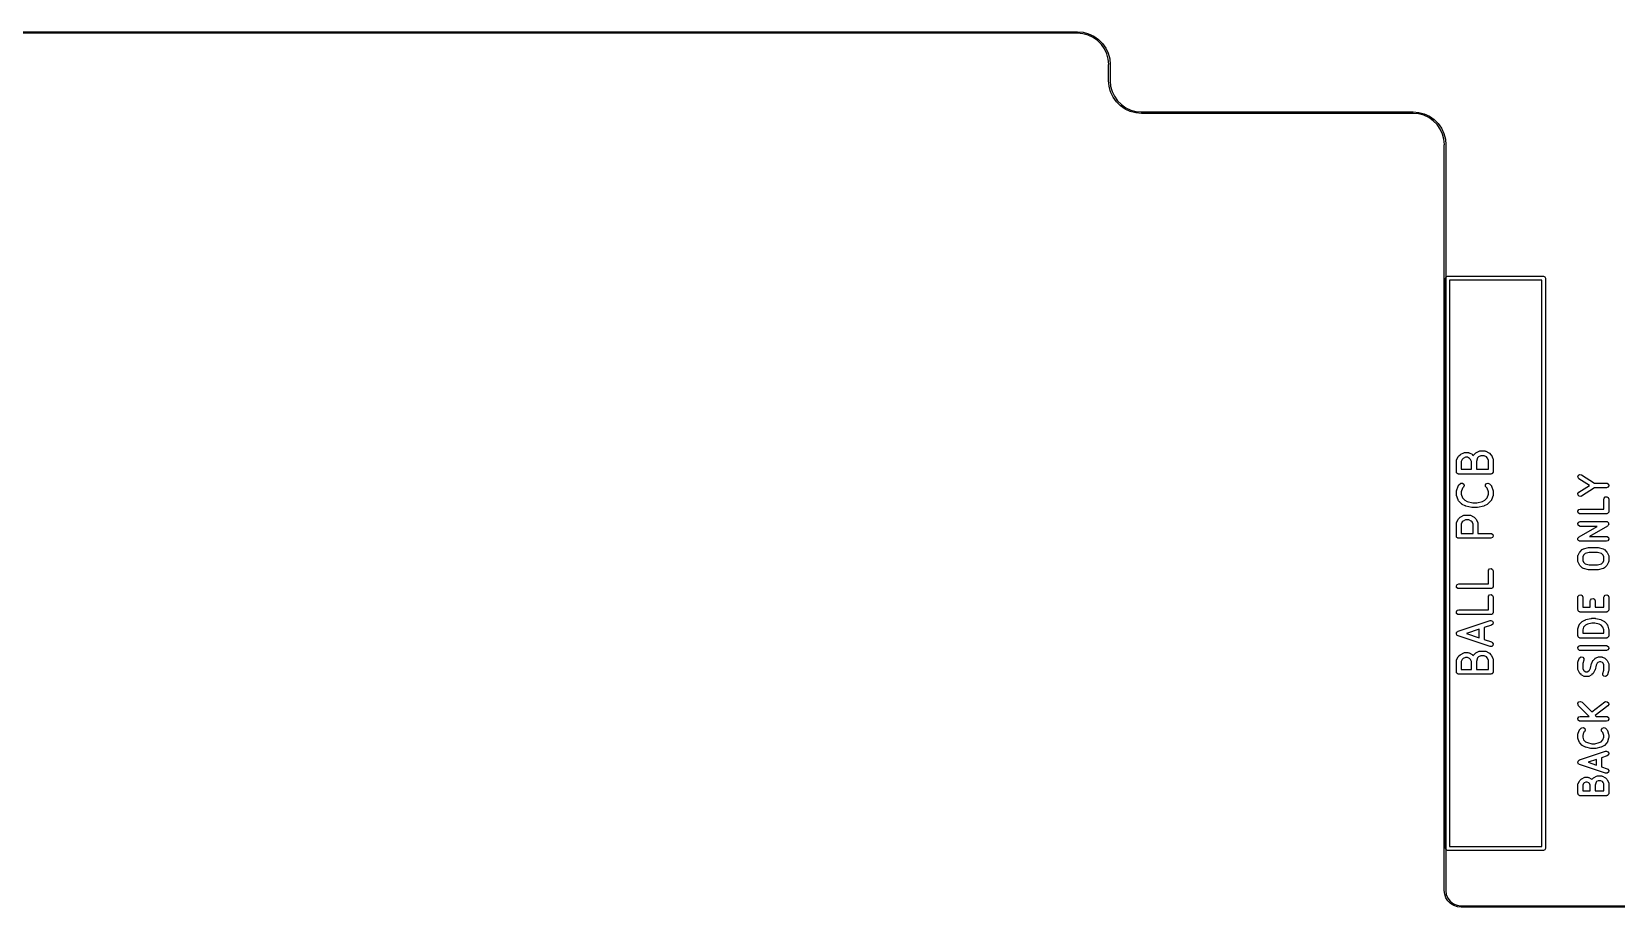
# Model space of a CAD drawing. Extents: x 62 to 222, y -188 to -37.
# Drawn here: x 131.65 to 181.09, y -143.27 to -115.97 of the extents above; entities that cross this region are included whole.
import ezdxf

# ---------------------------------------------------------------- set-up
doc = ezdxf.new("R2010")
doc.units = 0
doc.layers.add('BLACK', color=7, linetype='CONTINUOUS')

msp = doc.modelspace()

# ---------------------------------------------------------------- linework, layer by layer
at = {"layer": 'BLACK', "linetype": 'CONTINUOUS'}
for p, q in [((128.921, -115.97), (164.276, -115.97)), ((164.276, -116.02), (128.921, -116.02)), ((164.276, -115.97), (164.454, -115.985)), ((164.284, -116.017), (164.276, -116.02)), ((164.446, -116.031), (164.284, -116.017)), ((164.611, -116.075), (164.446, -116.031)), ((164.454, -115.985), (164.627, -116.032)), ((164.766, -116.147), (164.611, -116.075)), ((164.627, -116.032), (164.789, -116.107)), ((164.906, -116.245), (164.766, -116.147)), ((164.789, -116.107), (164.935, -116.21)), ((165.026, -116.366), (164.906, -116.245)), ((164.935, -116.21), (165.062, -116.336)), ((165.124, -116.505), (165.026, -116.366)), ((165.062, -116.336), (165.164, -116.482)), ((165.196, -116.66), (165.124, -116.505)), ((165.164, -116.482), (165.24, -116.644)), ((165.24, -116.825), (165.196, -116.66)), ((165.24, -116.644), (165.286, -116.817)), ((165.254, -116.987), (165.24, -116.825)), ((165.251, -116.995), (165.254, -116.987)), ((165.251, -117.495), (165.251, -116.995)), ((165.286, -116.817), (165.301, -116.995)), ((165.301, -116.995), (165.301, -116.995)), ((165.301, -116.995), (165.301, -117.495)), ((165.267, -117.673), (165.251, -117.495)), ((165.251, -117.495), (165.251, -117.495)), ((165.301, -117.495), (165.298, -117.502)), ((165.298, -117.502), (165.313, -117.665)), ((165.313, -117.845), (165.267, -117.673)), ((165.313, -117.665), (165.357, -117.829)), ((165.389, -118.007), (165.313, -117.845)), ((165.357, -117.829), (165.429, -117.984)), ((165.491, -118.154), (165.389, -118.007)), ((165.429, -117.984), (165.527, -118.124)), ((165.527, -118.124), (165.647, -118.244)), ((165.618, -118.28), (165.491, -118.154)), ((165.764, -118.382), (165.618, -118.28)), ((165.647, -118.244), (165.787, -118.342)), ((165.926, -118.458), (165.764, -118.382)), ((165.787, -118.342), (165.942, -118.414)), ((166.098, -118.504), (165.926, -118.458)), ((165.942, -118.414), (166.106, -118.459)), ((166.276, -118.52), (166.098, -118.504)), ((166.106, -118.459), (166.269, -118.473)), ((166.269, -118.473), (166.276, -118.47)), ((166.276, -118.47), (174.746, -118.47)), ((174.746, -118.52), (166.276, -118.52)), ((174.746, -118.47), (174.924, -118.485)), ((174.754, -118.517), (174.746, -118.52)), ((174.916, -118.531), (174.754, -118.517)), ((175.081, -118.575), (174.916, -118.531)), ((174.924, -118.485), (175.097, -118.532)), ((175.236, -118.647), (175.081, -118.575)), ((175.097, -118.532), (175.259, -118.607)), ((175.375, -118.745), (175.236, -118.647)), ((175.259, -118.607), (175.405, -118.71)), ((175.496, -118.866), (175.375, -118.745)), ((175.405, -118.71), (175.532, -118.836)), ((175.594, -119.005), (175.496, -118.866)), ((175.532, -118.836), (175.634, -118.982)), ((175.666, -119.16), (175.594, -119.005)), ((175.634, -118.982), (175.71, -119.144)), ((175.71, -119.325), (175.666, -119.16)), ((175.71, -119.144), (175.756, -119.317)), ((175.724, -119.487), (175.71, -119.325)), ((175.721, -119.495), (175.724, -119.487)), ((175.721, -142.745), (175.721, -119.495)), ((175.756, -119.317), (175.771, -119.495)), ((175.771, -119.495), (175.771, -119.495)), ((175.771, -119.495), (175.771, -142.745)), ((175.761, -123.655), (175.779, -123.613)), ((175.761, -141.435), (175.761, -123.655)), ((175.779, -123.613), (175.821, -123.595)), ((175.821, -123.595), (178.821, -123.595)), ((175.881, -123.715), (175.881, -141.375)), ((178.761, -123.715), (175.881, -123.715)), ((178.761, -141.375), (178.761, -123.715)), ((178.821, -123.595), (178.863, -123.613)), ((178.863, -123.613), (178.881, -123.655)), ((178.881, -123.655), (178.881, -141.435)), ((176.098, -129.355), (176.103, -129.329)), ((176.098, -129.688), (176.098, -129.355)), ((176.103, -129.329), (176.106, -129.325)), ((176.106, -129.321), (176.154, -129.226)), ((176.106, -129.325), (176.106, -129.321)), ((176.154, -129.226), (176.167, -129.208)), ((176.167, -129.208), (176.168, -129.206)), ((176.168, -129.206), (176.216, -129.159)), ((176.216, -129.159), (176.234, -129.146)), ((176.234, -129.146), (176.235, -129.145)), ((176.235, -129.145), (176.33, -129.097)), ((176.283, -129.304), (176.248, -129.372)), ((176.248, -129.372), (176.248, -129.613)), ((176.313, -129.273), (176.283, -129.304)), ((176.382, -129.239), (176.313, -129.273)), ((176.33, -129.097), (176.355, -129.09)), ((176.355, -129.09), (176.36, -129.091)), ((176.36, -129.091), (176.364, -129.089)), ((176.364, -129.089), (176.459, -129.089)), ((176.441, -129.239), (176.382, -129.239)), ((176.51, -129.273), (176.441, -129.239)), ((176.459, -129.089), (176.485, -129.094)), ((176.485, -129.094), (176.488, -129.096)), ((176.488, -129.096), (176.493, -129.097)), ((176.493, -129.097), (176.588, -129.145)), ((176.54, -129.304), (176.51, -129.273)), ((176.575, -129.372), (176.54, -129.304)), ((176.575, -129.613), (176.575, -129.372)), ((176.588, -129.145), (176.606, -129.158)), ((176.606, -129.158), (176.607, -129.159)), ((176.607, -129.159), (176.63, -129.181)), ((176.63, -129.181), (176.638, -129.165)), ((176.638, -129.165), (176.642, -129.163)), ((176.642, -129.163), (176.644, -129.159)), ((176.644, -129.159), (176.692, -129.111)), ((176.692, -129.111), (176.71, -129.098)), ((176.71, -129.098), (176.711, -129.097)), ((176.711, -129.097), (176.807, -129.049)), ((176.763, -129.252), (176.725, -129.367)), ((176.725, -129.367), (176.725, -129.613)), ((176.789, -129.226), (176.763, -129.252)), ((176.858, -129.191), (176.789, -129.226)), ((176.807, -129.049), (176.831, -129.042)), ((176.831, -129.042), (176.836, -129.043)), ((176.836, -129.043), (176.84, -129.041)), ((176.84, -129.041), (176.983, -129.041)), ((176.965, -129.191), (176.858, -129.191)), ((177.034, -129.226), (176.965, -129.191)), ((176.983, -129.041), (177.009, -129.046)), ((177.009, -129.046), (177.012, -129.049)), ((177.012, -129.049), (177.016, -129.049)), ((177.016, -129.049), (177.112, -129.097)), ((177.064, -129.256), (177.034, -129.226)), ((177.098, -129.325), (177.064, -129.256)), ((177.098, -129.613), (177.098, -129.325)), ((177.112, -129.097), (177.13, -129.11)), ((177.13, -129.11), (177.131, -129.111)), ((177.131, -129.111), (177.179, -129.159)), ((177.179, -129.159), (177.192, -129.177)), ((177.192, -129.177), (177.193, -129.178)), ((177.193, -129.178), (177.24, -129.273)), ((177.24, -129.273), (177.248, -129.298)), ((177.248, -129.298), (177.247, -129.303)), ((177.247, -129.303), (177.248, -129.307)), ((177.248, -129.307), (177.248, -129.688)), ((176.105, -129.706), (176.098, -129.688)), ((176.108, -129.725), (176.105, -129.706)), ((176.114, -129.73), (176.108, -129.725)), ((176.116, -129.736), (176.114, -129.73)), ((176.133, -129.746), (176.116, -129.736)), ((176.148, -129.758), (176.133, -129.746)), ((176.157, -129.76), (176.148, -129.758)), ((176.16, -129.762), (176.157, -129.76)), ((176.164, -129.761), (176.16, -129.762)), ((176.173, -129.763), (176.164, -129.761)), ((177.173, -129.763), (176.173, -129.763)), ((176.248, -129.613), (176.575, -129.613)), ((176.725, -129.613), (177.098, -129.613)), ((177.192, -129.756), (177.173, -129.763)), ((177.211, -129.753), (177.192, -129.756)), ((177.215, -129.748), (177.211, -129.753)), ((177.222, -129.745), (177.215, -129.748)), ((177.231, -129.728), (177.222, -129.745)), ((177.244, -129.714), (177.231, -129.728)), ((177.246, -129.704), (177.244, -129.714)), ((177.247, -129.701), (177.246, -129.704)), ((177.248, -129.688), (177.247, -129.698)), ((177.247, -129.698), (177.247, -129.701)), ((179.889, -129.844), (179.909, -129.795)), ((179.904, -129.893), (179.889, -129.844)), ((179.924, -129.911), (179.904, -129.893)), ((179.909, -129.795), (179.955, -129.771)), ((180.249, -130.118), (179.924, -129.911)), ((179.955, -129.771), (180.006, -129.783)), ((180.006, -129.783), (180.413, -130.042)), ((176.098, -130.307), (176.102, -130.285)), ((176.098, -130.402), (176.098, -130.307)), ((176.099, -130.404), (176.098, -130.402)), ((176.102, -130.426), (176.099, -130.404)), ((176.102, -130.283), (176.15, -130.14)), ((176.102, -130.285), (176.102, -130.283)), ((176.15, -130.569), (176.102, -130.426)), ((176.15, -130.14), (176.162, -130.117)), ((176.162, -130.117), (176.166, -130.115)), ((176.166, -130.115), (176.168, -130.111)), ((176.168, -130.111), (176.216, -130.063)), ((176.216, -130.063), (176.237, -130.048)), ((176.237, -130.048), (176.288, -130.044)), ((176.287, -130.205), (176.248, -130.319)), ((176.248, -130.319), (176.248, -130.39)), ((176.248, -130.39), (176.287, -130.504)), ((176.322, -130.169), (176.287, -130.205)), ((176.287, -130.504), (176.361, -130.579)), ((176.288, -130.044), (176.33, -130.073)), ((176.343, -130.123), (176.322, -130.169)), ((176.33, -130.073), (176.343, -130.123)), ((176.986, -130.579), (177.06, -130.504)), ((177.006, -130.097), (177.035, -130.055)), ((177.01, -130.148), (177.006, -130.097)), ((177.025, -130.169), (177.01, -130.148)), ((177.06, -130.205), (177.025, -130.169)), ((177.035, -130.055), (177.085, -130.042)), ((177.098, -130.319), (177.06, -130.205)), ((177.06, -130.504), (177.098, -130.39)), ((177.085, -130.042), (177.131, -130.063)), ((177.098, -130.39), (177.098, -130.319)), ((177.131, -130.063), (177.179, -130.111)), ((177.179, -130.111), (177.194, -130.132)), ((177.194, -130.132), (177.194, -130.137)), ((177.194, -130.137), (177.197, -130.14)), ((177.197, -130.14), (177.245, -130.283)), ((177.245, -130.426), (177.197, -130.569)), ((177.248, -130.402), (177.244, -130.424)), ((177.244, -130.424), (177.245, -130.426)), ((177.245, -130.283), (177.248, -130.305)), ((177.248, -130.305), (177.248, -130.307)), ((177.248, -130.307), (177.248, -130.402)), ((179.892, -130.366), (179.924, -130.324)), ((179.894, -130.418), (179.892, -130.366)), ((179.93, -130.456), (179.894, -130.418)), ((179.924, -130.324), (180.249, -130.118)), ((179.981, -130.463), (179.93, -130.456)), ((180.006, -130.453), (179.981, -130.463)), ((180.413, -130.194), (180.006, -130.453)), ((180.413, -130.042), (180.778, -130.042)), ((180.778, -130.194), (180.413, -130.194)), ((180.706, -130.517), (180.74, -130.477)), ((180.74, -130.477), (180.791, -130.468)), ((180.778, -130.042), (180.804, -130.046)), ((180.827, -130.176), (180.778, -130.194)), ((180.791, -130.468), (180.836, -130.494)), ((180.804, -130.046), (180.844, -130.08)), ((180.853, -130.131), (180.827, -130.176)), ((180.836, -130.494), (180.854, -130.543)), ((180.844, -130.08), (180.853, -130.131)), ((176.153, -130.572), (176.15, -130.569)), ((176.153, -130.577), (176.153, -130.572)), ((176.168, -130.598), (176.153, -130.577)), ((176.263, -130.693), (176.168, -130.598)), ((176.265, -130.694), (176.263, -130.693)), ((176.283, -130.707), (176.265, -130.694)), ((176.378, -130.755), (176.283, -130.707)), ((176.361, -130.579), (176.438, -130.617)), ((176.381, -130.755), (176.378, -130.755)), ((176.393, -130.761), (176.381, -130.755)), ((176.584, -130.808), (176.393, -130.761)), ((176.438, -130.617), (176.611, -130.66)), ((176.587, -130.808), (176.584, -130.808)), ((176.602, -130.81), (176.587, -130.808)), ((176.745, -130.81), (176.602, -130.81)), ((176.611, -130.66), (176.736, -130.66)), ((176.736, -130.66), (176.909, -130.617)), ((176.748, -130.809), (176.745, -130.81)), ((176.763, -130.808), (176.748, -130.809)), ((176.953, -130.761), (176.763, -130.808)), ((176.909, -130.617), (176.986, -130.579)), ((176.956, -130.759), (176.953, -130.761)), ((176.969, -130.755), (176.956, -130.759)), ((177.064, -130.707), (176.969, -130.755)), ((177.065, -130.706), (177.064, -130.707)), ((177.084, -130.693), (177.065, -130.706)), ((177.179, -130.598), (177.084, -130.693)), ((177.181, -130.594), (177.179, -130.598)), ((177.185, -130.592), (177.181, -130.594)), ((177.197, -130.569), (177.185, -130.592)), ((179.89, -130.917), (179.916, -130.872)), ((179.899, -130.969), (179.89, -130.917)), ((179.939, -131.002), (179.899, -130.969)), ((179.916, -130.872), (179.965, -130.854)), ((179.965, -131.007), (179.939, -131.002)), ((179.965, -130.854), (180.701, -130.854)), ((180.701, -130.543), (180.706, -130.517)), ((180.701, -130.854), (180.701, -130.543)), ((180.796, -131), (180.778, -131.007)), ((180.816, -130.997), (180.796, -131)), ((180.82, -130.991), (180.816, -130.997)), ((180.827, -130.989), (180.82, -130.991)), ((180.837, -130.972), (180.827, -130.989)), ((180.849, -130.957), (180.837, -130.972)), ((180.851, -130.947), (180.849, -130.957)), ((180.853, -130.944), (180.851, -130.947)), ((180.854, -130.931), (180.852, -130.94)), ((180.852, -130.94), (180.853, -130.944)), ((180.854, -130.543), (180.854, -130.931)), ((176.098, -131.307), (176.103, -131.281)), ((176.098, -131.688), (176.098, -131.307)), ((176.103, -131.281), (176.106, -131.278)), ((176.106, -131.273), (176.154, -131.178)), ((176.106, -131.278), (176.106, -131.273)), ((176.154, -131.178), (176.167, -131.16)), ((176.167, -131.16), (176.168, -131.159)), ((176.168, -131.159), (176.216, -131.111)), ((176.216, -131.111), (176.234, -131.098)), ((176.234, -131.098), (176.235, -131.097)), ((176.235, -131.097), (176.33, -131.049)), ((176.283, -131.256), (176.248, -131.325)), ((176.248, -131.325), (176.248, -131.613)), ((176.313, -131.226), (176.283, -131.256)), ((176.382, -131.191), (176.313, -131.226)), ((176.33, -131.049), (176.355, -131.042)), ((176.355, -131.042), (176.36, -131.043)), ((176.36, -131.043), (176.364, -131.041)), ((176.364, -131.041), (176.507, -131.041)), ((176.489, -131.191), (176.382, -131.191)), ((176.558, -131.226), (176.489, -131.191)), ((176.507, -131.041), (176.532, -131.046)), ((176.532, -131.046), (176.536, -131.049)), ((176.536, -131.049), (176.54, -131.049)), ((176.54, -131.049), (176.635, -131.097)), ((176.588, -131.256), (176.558, -131.226)), ((176.622, -131.325), (176.588, -131.256)), ((176.622, -131.613), (176.622, -131.325)), ((176.635, -131.097), (176.653, -131.11)), ((176.653, -131.11), (176.655, -131.111)), ((176.655, -131.111), (176.703, -131.159)), ((176.703, -131.159), (176.715, -131.177)), ((176.715, -131.177), (176.717, -131.178)), ((176.717, -131.178), (176.764, -131.273)), ((176.764, -131.273), (176.772, -131.298)), ((176.772, -131.298), (176.771, -131.303)), ((176.771, -131.303), (176.772, -131.307)), ((176.772, -131.307), (176.772, -131.613)), ((179.89, -131.304), (179.916, -131.259)), ((179.899, -131.356), (179.89, -131.304)), ((179.939, -131.389), (179.899, -131.356)), ((179.916, -131.259), (179.965, -131.241)), ((179.927, -131.716), (180.491, -131.394)), ((179.965, -131.394), (179.939, -131.389)), ((180.778, -131.007), (179.965, -131.007)), ((179.965, -131.241), (180.778, -131.241)), ((180.491, -131.394), (179.965, -131.394)), ((180.816, -131.384), (180.252, -131.706)), ((180.778, -131.241), (180.804, -131.246)), ((180.804, -131.246), (180.809, -131.251)), ((180.809, -131.251), (180.816, -131.252)), ((180.816, -131.252), (180.829, -131.267)), ((180.82, -131.378), (180.816, -131.384)), ((180.827, -131.376), (180.82, -131.378)), ((180.836, -131.359), (180.827, -131.376)), ((180.829, -131.267), (180.844, -131.279)), ((180.849, -131.344), (180.836, -131.359)), ((180.844, -131.279), (180.845, -131.286)), ((180.845, -131.286), (180.849, -131.292)), ((180.849, -131.292), (180.849, -131.311)), ((180.849, -131.311), (180.853, -131.331)), ((180.853, -131.331), (180.849, -131.337)), ((180.849, -131.337), (180.849, -131.344)), ((176.105, -131.706), (176.098, -131.688)), ((176.108, -131.725), (176.105, -131.706)), ((176.114, -131.73), (176.108, -131.725)), ((176.116, -131.736), (176.114, -131.73)), ((176.133, -131.746), (176.116, -131.736)), ((176.148, -131.758), (176.133, -131.746)), ((176.157, -131.76), (176.148, -131.758)), ((176.16, -131.762), (176.157, -131.76)), ((176.164, -131.761), (176.16, -131.762)), ((176.173, -131.763), (176.164, -131.761)), ((177.173, -131.763), (176.173, -131.763)), ((176.248, -131.613), (176.622, -131.613)), ((176.772, -131.613), (177.173, -131.613)), ((177.173, -131.613), (177.199, -131.617)), ((177.222, -131.745), (177.173, -131.763)), ((177.199, -131.617), (177.238, -131.65)), ((177.247, -131.701), (177.222, -131.745)), ((177.238, -131.65), (177.247, -131.701)), ((179.89, -131.769), (179.893, -131.763)), ((179.893, -131.788), (179.89, -131.769)), ((179.893, -131.756), (179.906, -131.741)), ((179.893, -131.763), (179.893, -131.756)), ((179.893, -131.808), (179.893, -131.788)), ((179.898, -131.813), (179.893, -131.808)), ((179.899, -131.82), (179.898, -131.813)), ((179.914, -131.833), (179.899, -131.82)), ((179.906, -131.741), (179.916, -131.724)), ((179.927, -131.848), (179.914, -131.833)), ((179.916, -131.724), (179.923, -131.721)), ((179.923, -131.721), (179.927, -131.716)), ((179.933, -131.849), (179.927, -131.848)), ((179.939, -131.854), (179.933, -131.849)), ((179.965, -131.858), (179.939, -131.854)), ((180.778, -131.858), (179.965, -131.858)), ((180.252, -131.706), (180.778, -131.706)), ((180.778, -131.706), (180.804, -131.71)), ((180.827, -131.84), (180.778, -131.858)), ((180.804, -131.71), (180.844, -131.744)), ((180.853, -131.795), (180.827, -131.84)), ((180.844, -131.744), (180.853, -131.795)), ((179.889, -132.324), (179.893, -132.298)), ((179.889, -132.479), (179.889, -132.324)), ((179.89, -132.483), (179.889, -132.479)), ((179.889, -132.487), (179.89, -132.483)), ((179.897, -132.513), (179.889, -132.487)), ((179.893, -132.298), (179.896, -132.294)), ((179.896, -132.294), (179.897, -132.29)), ((179.897, -132.29), (179.935, -132.212)), ((179.935, -132.212), (179.949, -132.194)), ((179.949, -132.194), (179.95, -132.193)), ((179.95, -132.193), (180.027, -132.115)), ((180.027, -132.115), (180.049, -132.1)), ((180.066, -132.292), (180.041, -132.342)), ((180.041, -132.342), (180.041, -132.461)), ((180.041, -132.461), (180.066, -132.511)), ((180.049, -132.1), (180.056, -132.099)), ((180.056, -132.099), (180.063, -132.095)), ((180.063, -132.095), (180.217, -132.056)), ((180.12, -132.238), (180.066, -132.292)), ((180.245, -132.207), (180.12, -132.238)), ((180.217, -132.056), (180.233, -132.055)), ((180.233, -132.055), (180.236, -132.054)), ((180.236, -132.054), (180.507, -132.054)), ((180.497, -132.207), (180.245, -132.207)), ((180.623, -132.238), (180.497, -132.207)), ((180.507, -132.054), (180.522, -132.057)), ((180.522, -132.057), (180.525, -132.056)), ((180.525, -132.056), (180.68, -132.095)), ((180.676, -132.292), (180.623, -132.238)), ((180.701, -132.342), (180.676, -132.292)), ((180.676, -132.511), (180.701, -132.461)), ((180.68, -132.095), (180.704, -132.106)), ((180.701, -132.461), (180.701, -132.342)), ((180.704, -132.106), (180.709, -132.112)), ((180.709, -132.112), (180.715, -132.115)), ((180.715, -132.115), (180.793, -132.193)), ((180.793, -132.193), (180.806, -132.211)), ((180.806, -132.211), (180.807, -132.212)), ((180.807, -132.212), (180.846, -132.29)), ((180.846, -132.29), (180.853, -132.315)), ((180.854, -132.479), (180.849, -132.505)), ((180.853, -132.315), (180.852, -132.32)), ((180.852, -132.32), (180.854, -132.324)), ((180.854, -132.324), (180.854, -132.479)), ((177.098, -132.783), (177.103, -132.757)), ((177.098, -133.184), (177.098, -132.783)), ((177.103, -132.757), (177.136, -132.718)), ((177.136, -132.718), (177.186, -132.709)), ((177.186, -132.709), (177.231, -132.735)), ((177.231, -132.735), (177.248, -132.783)), ((177.248, -132.783), (177.248, -133.259)), ((179.935, -132.59), (179.897, -132.513)), ((179.937, -132.591), (179.935, -132.59)), ((179.95, -132.61), (179.937, -132.591)), ((180.027, -132.687), (179.95, -132.61)), ((180.034, -132.691), (180.027, -132.687)), ((180.038, -132.697), (180.034, -132.691)), ((180.063, -132.707), (180.038, -132.697)), ((180.217, -132.746), (180.063, -132.707)), ((180.066, -132.511), (180.12, -132.565)), ((180.12, -132.565), (180.245, -132.596)), ((180.221, -132.746), (180.217, -132.746)), ((180.236, -132.748), (180.221, -132.746)), ((180.507, -132.748), (180.236, -132.748)), ((180.245, -132.596), (180.497, -132.596)), ((180.497, -132.596), (180.623, -132.565)), ((180.51, -132.747), (180.507, -132.748)), ((180.525, -132.746), (180.51, -132.747)), ((180.68, -132.707), (180.525, -132.746)), ((180.623, -132.565), (180.676, -132.511)), ((180.686, -132.703), (180.68, -132.707)), ((180.694, -132.703), (180.686, -132.703)), ((180.715, -132.687), (180.694, -132.703)), ((180.793, -132.61), (180.715, -132.687)), ((180.794, -132.609), (180.793, -132.61)), ((180.807, -132.59), (180.794, -132.609)), ((180.846, -132.513), (180.807, -132.59)), ((180.849, -132.505), (180.846, -132.508)), ((180.846, -132.508), (180.846, -132.513)), ((176.1, -133.246), (176.125, -133.202)), ((176.108, -133.297), (176.1, -133.246)), ((176.148, -133.33), (176.108, -133.297)), ((176.125, -133.202), (176.173, -133.184)), ((176.173, -133.334), (176.148, -133.33)), ((176.173, -133.184), (177.098, -133.184)), ((177.173, -133.334), (176.173, -133.334)), ((177.192, -133.328), (177.173, -133.334)), ((177.211, -133.324), (177.192, -133.328)), ((177.215, -133.319), (177.211, -133.324)), ((177.222, -133.317), (177.215, -133.319)), ((177.231, -133.3), (177.222, -133.317)), ((177.244, -133.285), (177.231, -133.3)), ((177.246, -133.275), (177.244, -133.285)), ((177.247, -133.272), (177.246, -133.275)), ((177.248, -133.259), (177.247, -133.269)), ((177.247, -133.269), (177.247, -133.272)), ((177.098, -133.593), (177.103, -133.567)), ((177.098, -133.994), (177.098, -133.593)), ((177.103, -133.567), (177.136, -133.528)), ((177.136, -133.528), (177.186, -133.519)), ((177.186, -133.519), (177.231, -133.544)), ((177.231, -133.544), (177.248, -133.593)), ((177.248, -133.593), (177.248, -134.069)), ((179.889, -133.601), (179.893, -133.575)), ((179.889, -133.988), (179.889, -133.601)), ((179.893, -133.575), (179.927, -133.535)), ((179.927, -133.535), (179.978, -133.526)), ((179.978, -133.526), (180.023, -133.552)), ((180.023, -133.552), (180.041, -133.601)), ((180.041, -133.601), (180.041, -133.912)), ((180.041, -133.912), (180.276, -133.912)), ((180.276, -133.717), (180.28, -133.691)), ((180.276, -133.912), (180.276, -133.717)), ((180.28, -133.691), (180.314, -133.651)), ((180.314, -133.651), (180.365, -133.642)), ((180.365, -133.642), (180.41, -133.668)), ((180.41, -133.668), (180.428, -133.717)), ((180.428, -133.717), (180.428, -133.912)), ((180.428, -133.912), (180.701, -133.912)), ((180.701, -133.601), (180.706, -133.575)), ((180.701, -133.912), (180.701, -133.601)), ((180.706, -133.575), (180.74, -133.535)), ((180.74, -133.535), (180.791, -133.526)), ((180.791, -133.526), (180.836, -133.552)), ((180.836, -133.552), (180.854, -133.601)), ((180.854, -133.601), (180.854, -133.988)), ((176.1, -134.056), (176.125, -134.011)), ((176.108, -134.106), (176.1, -134.056)), ((176.148, -134.139), (176.108, -134.106)), ((176.125, -134.011), (176.173, -133.994)), ((176.173, -134.144), (176.148, -134.139)), ((176.15, -134.664), (177.15, -134.331)), ((176.173, -133.994), (177.098, -133.994)), ((177.173, -134.144), (176.173, -134.144)), ((177.15, -134.331), (177.175, -134.327)), ((177.192, -134.137), (177.173, -134.144)), ((177.175, -134.327), (177.223, -134.346)), ((177.211, -134.134), (177.192, -134.137)), ((177.237, -134.441), (177.197, -134.473)), ((177.215, -134.129), (177.211, -134.134)), ((177.222, -134.126), (177.215, -134.129)), ((177.231, -134.109), (177.222, -134.126)), ((177.223, -134.346), (177.248, -134.391)), ((177.244, -134.094), (177.231, -134.109)), ((177.248, -134.391), (177.237, -134.441)), ((177.246, -134.085), (177.244, -134.094)), ((177.247, -134.082), (177.246, -134.085)), ((177.248, -134.069), (177.247, -134.079)), ((177.247, -134.079), (177.247, -134.082)), ((179.895, -134.007), (179.889, -133.988)), ((179.893, -134.583), (179.931, -134.467)), ((179.899, -134.026), (179.895, -134.007)), ((179.904, -134.031), (179.899, -134.026)), ((179.907, -134.037), (179.904, -134.031)), ((179.924, -134.047), (179.907, -134.037)), ((179.939, -134.06), (179.924, -134.047)), ((179.931, -134.467), (179.944, -134.444)), ((179.949, -134.062), (179.939, -134.06)), ((179.944, -134.444), (179.948, -134.442)), ((179.948, -134.442), (179.95, -134.437)), ((179.952, -134.063), (179.949, -134.062)), ((179.95, -134.437), (180.027, -134.36)), ((179.955, -134.063), (179.952, -134.063)), ((179.965, -134.064), (179.955, -134.063)), ((180.778, -134.064), (179.965, -134.064)), ((180.027, -134.36), (180.046, -134.347)), ((180.046, -134.347), (180.047, -134.346)), ((180.047, -134.346), (180.124, -134.307)), ((180.124, -134.307), (180.137, -134.303)), ((180.185, -134.447), (180.126, -134.477)), ((180.137, -134.303), (180.14, -134.301)), ((180.14, -134.301), (180.295, -134.263)), ((180.323, -134.413), (180.185, -134.447)), ((180.295, -134.263), (180.31, -134.262)), ((180.31, -134.262), (180.313, -134.26)), ((180.313, -134.26), (180.429, -134.26)), ((180.42, -134.413), (180.323, -134.413)), ((180.558, -134.447), (180.42, -134.413)), ((180.429, -134.26), (180.444, -134.263)), ((180.444, -134.263), (180.448, -134.263)), ((180.448, -134.263), (180.603, -134.301)), ((180.616, -134.477), (180.558, -134.447)), ((180.603, -134.301), (180.615, -134.307)), ((180.615, -134.307), (180.618, -134.307)), ((180.618, -134.307), (180.696, -134.346)), ((180.696, -134.346), (180.714, -134.359)), ((180.714, -134.359), (180.715, -134.36)), ((180.715, -134.36), (180.793, -134.437)), ((180.796, -134.058), (180.778, -134.064)), ((180.793, -134.437), (180.808, -134.459)), ((180.816, -134.054), (180.796, -134.058)), ((180.808, -134.459), (180.808, -134.464)), ((180.808, -134.464), (180.811, -134.467)), ((180.811, -134.467), (180.85, -134.583)), ((180.82, -134.049), (180.816, -134.054)), ((180.827, -134.047), (180.82, -134.049)), ((180.837, -134.029), (180.827, -134.047)), ((180.849, -134.014), (180.837, -134.029)), ((180.851, -134.004), (180.849, -134.014)), ((180.853, -134.001), (180.851, -134.004)), ((180.854, -133.988), (180.852, -133.998)), ((180.852, -133.998), (180.853, -134.001)), ((176.099, -134.746), (176.104, -134.723)), ((176.1, -134.748), (176.099, -134.746)), ((176.1, -134.751), (176.1, -134.748)), ((176.112, -134.771), (176.1, -134.751)), ((176.104, -134.723), (176.107, -134.7)), ((176.107, -134.7), (176.109, -134.698)), ((176.109, -134.696), (176.128, -134.681)), ((176.109, -134.698), (176.109, -134.696)), ((176.124, -134.792), (176.112, -134.771)), ((176.126, -134.792), (176.124, -134.792)), ((176.127, -134.794), (176.126, -134.792)), ((176.15, -134.807), (176.127, -134.794)), ((176.128, -134.681), (176.146, -134.666)), ((176.146, -134.666), (176.148, -134.666)), ((176.148, -134.666), (176.15, -134.664)), ((177.15, -135.14), (176.15, -134.807)), ((176.813, -134.601), (176.411, -134.735)), ((176.411, -134.735), (176.813, -134.87)), ((176.813, -134.87), (176.813, -134.601)), ((177.197, -134.473), (176.963, -134.551)), ((176.963, -134.551), (176.963, -134.92)), ((176.963, -134.92), (177.197, -134.998)), ((179.889, -134.607), (179.893, -134.585)), ((179.889, -134.801), (179.889, -134.607)), ((179.895, -134.82), (179.889, -134.801)), ((179.893, -134.585), (179.893, -134.583)), ((179.899, -134.839), (179.895, -134.82)), ((179.904, -134.844), (179.899, -134.839)), ((179.907, -134.85), (179.904, -134.844)), ((179.924, -134.86), (179.907, -134.85)), ((179.939, -134.873), (179.924, -134.86)), ((179.949, -134.874), (179.939, -134.873)), ((179.952, -134.876), (179.949, -134.874)), ((179.955, -134.875), (179.952, -134.876)), ((179.965, -134.877), (179.955, -134.875)), ((180.778, -134.877), (179.965, -134.877)), ((180.07, -134.533), (180.041, -134.62)), ((180.041, -134.62), (180.041, -134.725)), ((180.041, -134.725), (180.701, -134.725)), ((180.126, -134.477), (180.07, -134.533)), ((180.672, -134.533), (180.616, -134.477)), ((180.701, -134.62), (180.672, -134.533)), ((180.701, -134.725), (180.701, -134.62)), ((180.796, -134.87), (180.778, -134.877)), ((180.816, -134.867), (180.796, -134.87)), ((180.82, -134.862), (180.816, -134.867)), ((180.827, -134.859), (180.82, -134.862)), ((180.837, -134.842), (180.827, -134.859)), ((180.849, -134.827), (180.837, -134.842)), ((180.851, -134.817), (180.849, -134.827)), ((180.85, -134.583), (180.853, -134.606)), ((180.853, -134.814), (180.851, -134.817)), ((180.854, -134.801), (180.852, -134.811)), ((180.852, -134.811), (180.853, -134.814)), ((180.853, -134.606), (180.854, -134.607)), ((180.854, -134.607), (180.854, -134.801)), ((176.154, -135.464), (176.167, -135.446)), ((176.167, -135.446), (176.168, -135.444)), ((176.168, -135.444), (176.216, -135.397)), ((176.216, -135.397), (176.234, -135.384)), ((176.234, -135.384), (176.235, -135.383)), ((176.235, -135.383), (176.33, -135.335)), ((176.33, -135.335), (176.355, -135.328)), ((176.355, -135.328), (176.36, -135.329)), ((176.36, -135.329), (176.364, -135.327)), ((176.364, -135.327), (176.459, -135.327)), ((176.459, -135.327), (176.485, -135.332)), ((176.485, -135.332), (176.488, -135.335)), ((176.488, -135.335), (176.493, -135.335)), ((176.493, -135.335), (176.588, -135.383)), ((176.588, -135.383), (176.606, -135.396)), ((176.606, -135.396), (176.607, -135.397)), ((176.607, -135.397), (176.63, -135.419)), ((176.63, -135.419), (176.638, -135.403)), ((176.638, -135.403), (176.642, -135.401)), ((176.642, -135.401), (176.644, -135.397)), ((176.644, -135.397), (176.692, -135.349)), ((176.692, -135.349), (176.71, -135.336)), ((176.71, -135.336), (176.711, -135.335)), ((176.711, -135.335), (176.807, -135.287)), ((176.858, -135.43), (176.789, -135.464)), ((176.807, -135.287), (176.831, -135.28)), ((176.831, -135.28), (176.836, -135.281)), ((176.836, -135.281), (176.84, -135.28)), ((176.84, -135.28), (176.983, -135.28)), ((176.965, -135.43), (176.858, -135.43)), ((177.034, -135.464), (176.965, -135.43)), ((176.983, -135.28), (177.009, -135.284)), ((177.009, -135.284), (177.012, -135.287)), ((177.012, -135.287), (177.016, -135.287)), ((177.016, -135.287), (177.112, -135.335)), ((177.112, -135.335), (177.13, -135.348)), ((177.13, -135.348), (177.131, -135.349)), ((177.131, -135.349), (177.179, -135.397)), ((177.201, -135.139), (177.15, -135.14)), ((177.179, -135.397), (177.192, -135.415)), ((177.192, -135.415), (177.193, -135.416)), ((177.193, -135.416), (177.24, -135.511)), ((177.197, -134.998), (177.22, -135.01)), ((177.239, -135.105), (177.201, -135.139)), ((177.22, -135.01), (177.247, -135.054)), ((177.247, -135.054), (177.239, -135.105)), ((179.89, -135.175), (179.916, -135.13)), ((179.899, -135.226), (179.89, -135.175)), ((179.939, -135.26), (179.899, -135.226)), ((179.916, -135.13), (179.965, -135.112)), ((179.965, -135.264), (179.939, -135.26)), ((179.965, -135.112), (180.778, -135.112)), ((180.778, -135.264), (179.965, -135.264)), ((180.778, -135.112), (180.804, -135.116)), ((180.827, -135.246), (180.778, -135.264)), ((180.804, -135.116), (180.844, -135.15)), ((180.853, -135.201), (180.827, -135.246)), ((180.844, -135.15), (180.853, -135.201)), ((176.098, -135.593), (176.103, -135.567)), ((176.098, -135.926), (176.098, -135.593)), ((176.105, -135.944), (176.098, -135.926)), ((176.103, -135.567), (176.106, -135.564)), ((176.108, -135.963), (176.105, -135.944)), ((176.106, -135.559), (176.154, -135.464)), ((176.106, -135.564), (176.106, -135.559)), ((176.283, -135.542), (176.248, -135.61)), ((176.248, -135.61), (176.248, -135.851)), ((176.248, -135.851), (176.575, -135.851)), ((176.313, -135.511), (176.283, -135.542)), ((176.382, -135.477), (176.313, -135.511)), ((176.441, -135.477), (176.382, -135.477)), ((176.51, -135.511), (176.441, -135.477)), ((176.54, -135.542), (176.51, -135.511)), ((176.575, -135.61), (176.54, -135.542)), ((176.575, -135.851), (176.575, -135.61)), ((176.763, -135.49), (176.725, -135.605)), ((176.725, -135.605), (176.725, -135.851)), ((176.725, -135.851), (177.098, -135.851)), ((176.789, -135.464), (176.763, -135.49)), ((177.064, -135.494), (177.034, -135.464)), ((177.098, -135.563), (177.064, -135.494)), ((177.098, -135.851), (177.098, -135.563)), ((177.24, -135.511), (177.248, -135.536)), ((177.246, -135.942), (177.244, -135.952)), ((177.247, -135.939), (177.246, -135.942)), ((177.248, -135.536), (177.247, -135.541)), ((177.247, -135.541), (177.248, -135.545)), ((177.248, -135.926), (177.247, -135.936)), ((177.247, -135.936), (177.247, -135.939)), ((177.248, -135.545), (177.248, -135.926)), ((179.889, -135.653), (179.893, -135.63)), ((179.889, -135.846), (179.889, -135.653)), ((179.89, -135.85), (179.889, -135.846)), ((179.889, -135.855), (179.89, -135.85)), ((179.897, -135.88), (179.889, -135.855)), ((179.893, -135.628), (179.931, -135.512)), ((179.893, -135.63), (179.893, -135.628)), ((179.935, -135.958), (179.897, -135.88)), ((179.931, -135.512), (179.944, -135.489)), ((179.944, -135.489), (179.988, -135.462)), ((179.988, -135.462), (180.04, -135.469)), ((180.04, -135.469), (180.074, -135.508)), ((180.076, -135.56), (180.041, -135.665)), ((180.041, -135.665), (180.041, -135.828)), ((180.041, -135.828), (180.066, -135.878)), ((180.066, -135.878), (180.087, -135.9)), ((180.074, -135.508), (180.076, -135.56)), ((180.087, -135.9), (180.138, -135.925)), ((180.138, -135.925), (180.179, -135.925)), ((180.179, -135.925), (180.229, -135.9)), ((180.229, -135.9), (180.251, -135.878)), ((180.251, -135.878), (180.28, -135.819)), ((180.28, -135.819), (180.317, -135.673)), ((180.317, -135.673), (180.322, -135.661)), ((180.322, -135.657), (180.361, -135.58)), ((180.322, -135.661), (180.322, -135.657)), ((180.361, -135.58), (180.375, -135.561)), ((180.375, -135.56), (180.414, -135.521)), ((180.375, -135.561), (180.375, -135.56)), ((180.42, -135.88), (180.381, -135.958)), ((180.414, -135.521), (180.433, -135.508)), ((180.421, -135.877), (180.42, -135.88)), ((180.426, -135.865), (180.421, -135.877)), ((180.463, -135.718), (180.426, -135.865)), ((180.433, -135.508), (180.434, -135.507)), ((180.434, -135.507), (180.511, -135.468)), ((180.492, -135.659), (180.463, -135.718)), ((180.513, -135.638), (180.492, -135.659)), ((180.511, -135.468), (180.537, -135.461)), ((180.563, -135.613), (180.513, -135.638)), ((180.537, -135.461), (180.541, -135.462)), ((180.541, -135.462), (180.545, -135.46)), ((180.545, -135.46), (180.623, -135.46)), ((180.605, -135.613), (180.563, -135.613)), ((180.655, -135.638), (180.605, -135.613)), ((180.623, -135.46), (180.649, -135.465)), ((180.649, -135.465), (180.652, -135.468)), ((180.652, -135.468), (180.657, -135.468)), ((180.676, -135.659), (180.655, -135.638)), ((180.657, -135.468), (180.734, -135.507)), ((180.667, -135.977), (180.701, -135.872)), ((180.701, -135.709), (180.676, -135.659)), ((180.701, -135.872), (180.701, -135.709)), ((180.734, -135.507), (180.753, -135.521)), ((180.753, -135.521), (180.754, -135.521)), ((180.754, -135.521), (180.793, -135.56)), ((180.793, -135.56), (180.806, -135.579)), ((180.806, -135.579), (180.807, -135.58)), ((180.807, -135.58), (180.846, -135.657)), ((180.85, -135.909), (180.811, -136.025)), ((180.846, -135.657), (180.853, -135.683)), ((180.854, -135.885), (180.85, -135.907)), ((180.85, -135.907), (180.85, -135.909)), ((180.853, -135.683), (180.852, -135.687)), ((180.852, -135.687), (180.854, -135.691)), ((180.854, -135.691), (180.854, -135.885)), ((176.114, -135.968), (176.108, -135.963)), ((176.116, -135.974), (176.114, -135.968)), ((176.133, -135.984), (176.116, -135.974)), ((176.148, -135.996), (176.133, -135.984)), ((176.157, -135.998), (176.148, -135.996)), ((176.16, -136), (176.157, -135.998)), ((176.164, -135.999), (176.16, -136)), ((176.173, -136.001), (176.164, -135.999)), ((177.173, -136.001), (176.173, -136.001)), ((177.192, -135.994), (177.173, -136.001)), ((177.211, -135.991), (177.192, -135.994)), ((177.215, -135.986), (177.211, -135.991)), ((177.222, -135.983), (177.215, -135.986)), ((177.231, -135.967), (177.222, -135.983)), ((177.244, -135.952), (177.231, -135.967)), ((179.937, -135.959), (179.935, -135.958)), ((179.95, -135.977), (179.937, -135.959)), ((179.988, -136.016), (179.95, -135.977)), ((179.99, -136.017), (179.988, -136.016)), ((180.008, -136.03), (179.99, -136.017)), ((180.086, -136.069), (180.008, -136.03)), ((180.09, -136.07), (180.086, -136.069)), ((180.094, -136.072), (180.09, -136.07)), ((180.12, -136.077), (180.094, -136.072)), ((180.197, -136.077), (180.12, -136.077)), ((180.201, -136.075), (180.197, -136.077)), ((180.206, -136.077), (180.201, -136.075)), ((180.231, -136.069), (180.206, -136.077)), ((180.309, -136.03), (180.231, -136.069)), ((180.31, -136.029), (180.309, -136.03)), ((180.328, -136.016), (180.31, -136.029)), ((180.367, -135.977), (180.328, -136.016)), ((180.368, -135.976), (180.367, -135.977)), ((180.381, -135.958), (180.368, -135.976)), ((180.668, -136.029), (180.667, -135.977)), ((180.703, -136.068), (180.668, -136.029)), ((180.754, -136.076), (180.703, -136.068)), ((180.799, -136.048), (180.754, -136.076)), ((180.811, -136.025), (180.799, -136.048)), ((179.891, -136.91), (179.921, -136.867)), ((179.896, -136.962), (179.891, -136.91)), ((179.921, -136.867), (179.972, -136.854)), ((179.972, -136.854), (180.019, -136.876)), ((180.019, -136.876), (180.32, -137.177)), ((180.32, -137.177), (180.732, -136.869)), ((180.732, -136.869), (180.756, -136.857)), ((180.756, -136.857), (180.808, -136.86)), ((180.808, -136.86), (180.846, -136.895)), ((180.846, -136.895), (180.852, -136.947)), ((179.89, -137.381), (179.916, -137.336)), ((179.899, -137.432), (179.89, -137.381)), ((179.911, -136.984), (179.896, -136.962)), ((179.939, -137.466), (179.899, -137.432)), ((180.245, -137.318), (179.911, -136.984)), ((179.916, -137.336), (179.965, -137.318)), ((179.965, -137.318), (180.245, -137.318)), ((180.823, -136.991), (180.429, -137.286)), ((180.429, -137.286), (180.461, -137.318)), ((180.461, -137.318), (180.778, -137.318)), ((180.778, -137.318), (180.804, -137.323)), ((180.804, -137.323), (180.844, -137.356)), ((180.852, -136.947), (180.823, -136.991)), ((180.853, -137.407), (180.827, -137.453)), ((180.844, -137.356), (180.853, -137.407)), ((179.889, -137.897), (179.893, -137.875)), ((179.889, -137.975), (179.889, -137.897)), ((179.893, -137.873), (179.931, -137.757)), ((179.893, -137.875), (179.893, -137.873)), ((179.931, -137.757), (179.944, -137.734)), ((179.965, -137.47), (179.939, -137.466)), ((179.944, -137.734), (179.948, -137.732)), ((179.948, -137.732), (179.95, -137.727)), ((179.95, -137.727), (179.988, -137.689)), ((180.778, -137.47), (179.965, -137.47)), ((179.988, -137.689), (180.01, -137.674)), ((180.01, -137.674), (180.062, -137.669)), ((180.07, -137.822), (180.041, -137.91)), ((180.041, -137.91), (180.041, -137.962)), ((180.062, -137.669), (180.105, -137.699)), ((180.096, -137.796), (180.07, -137.822)), ((180.118, -137.749), (180.096, -137.796)), ((180.105, -137.699), (180.118, -137.749)), ((180.627, -137.723), (180.657, -137.68)), ((180.631, -137.775), (180.627, -137.723)), ((180.646, -137.796), (180.631, -137.775)), ((180.672, -137.822), (180.646, -137.796)), ((180.657, -137.68), (180.707, -137.667)), ((180.701, -137.91), (180.672, -137.822)), ((180.701, -137.962), (180.701, -137.91)), ((180.707, -137.667), (180.754, -137.689)), ((180.754, -137.689), (180.793, -137.727)), ((180.827, -137.453), (180.778, -137.47)), ((180.793, -137.727), (180.808, -137.749)), ((180.808, -137.749), (180.808, -137.754)), ((180.808, -137.754), (180.811, -137.757)), ((180.811, -137.757), (180.85, -137.873)), ((180.85, -137.873), (180.853, -137.896)), ((180.853, -137.896), (180.854, -137.897)), ((180.854, -137.897), (180.854, -137.975)), ((179.889, -137.976), (179.889, -137.975)), ((179.893, -137.999), (179.889, -137.976)), ((179.931, -138.115), (179.893, -137.999)), ((179.934, -138.119), (179.931, -138.115)), ((179.935, -138.123), (179.934, -138.119)), ((179.95, -138.145), (179.935, -138.123)), ((179.941, -138.677), (180.754, -138.406)), ((180.027, -138.222), (179.95, -138.145)), ((180.029, -138.223), (180.027, -138.222)), ((180.047, -138.236), (180.029, -138.223)), ((180.041, -137.962), (180.07, -138.05)), ((180.124, -138.275), (180.047, -138.236)), ((180.07, -138.05), (180.126, -138.106)), ((180.128, -138.276), (180.124, -138.275)), ((180.126, -138.106), (180.185, -138.135)), ((180.14, -138.281), (180.128, -138.276)), ((180.295, -138.32), (180.14, -138.281)), ((180.185, -138.135), (180.323, -138.17)), ((180.298, -138.319), (180.295, -138.32)), ((180.313, -138.322), (180.298, -138.319)), ((180.429, -138.322), (180.313, -138.322)), ((180.323, -138.17), (180.42, -138.17)), ((180.42, -138.17), (180.558, -138.135)), ((180.433, -138.321), (180.429, -138.322)), ((180.448, -138.32), (180.433, -138.321)), ((180.603, -138.281), (180.448, -138.32)), ((180.558, -138.135), (180.616, -138.106)), ((180.606, -138.279), (180.603, -138.281)), ((180.618, -138.275), (180.606, -138.279)), ((180.616, -138.106), (180.672, -138.05)), ((180.696, -138.236), (180.618, -138.275)), ((180.672, -138.05), (180.701, -137.962)), ((180.697, -138.235), (180.696, -138.236)), ((180.715, -138.222), (180.697, -138.235)), ((180.793, -138.145), (180.715, -138.222)), ((180.754, -138.406), (180.78, -138.402)), ((180.78, -138.402), (180.828, -138.421)), ((180.795, -138.141), (180.793, -138.145)), ((180.799, -138.138), (180.795, -138.141)), ((180.811, -138.115), (180.799, -138.138)), ((180.85, -137.999), (180.811, -138.115)), ((180.828, -138.421), (180.853, -138.467)), ((180.854, -137.975), (180.85, -137.997)), ((180.85, -137.997), (180.85, -137.999)), ((179.89, -138.76), (179.894, -138.736)), ((179.891, -138.762), (179.89, -138.76)), ((179.89, -138.764), (179.891, -138.762)), ((179.903, -138.785), (179.89, -138.764)), ((179.894, -138.736), (179.898, -138.713)), ((179.898, -138.713), (179.9, -138.711)), ((179.9, -138.709), (179.919, -138.694)), ((179.9, -138.711), (179.9, -138.709)), ((179.914, -138.806), (179.903, -138.785)), ((179.916, -138.807), (179.914, -138.806)), ((179.918, -138.809), (179.916, -138.807)), ((179.941, -138.821), (179.918, -138.809)), ((179.919, -138.694), (179.937, -138.678)), ((179.937, -138.678), (179.939, -138.678)), ((179.939, -138.678), (179.941, -138.677)), ((180.754, -139.092), (179.941, -138.821)), ((180.469, -138.661), (180.206, -138.749)), ((180.206, -138.749), (180.469, -138.837)), ((180.469, -138.837), (180.469, -138.661)), ((180.802, -138.55), (180.622, -138.61)), ((180.622, -138.61), (180.622, -138.887)), ((180.622, -138.887), (180.802, -138.948)), ((180.843, -138.518), (180.802, -138.55)), ((180.853, -138.467), (180.843, -138.518)), ((179.897, -139.412), (179.935, -139.334)), ((179.935, -139.334), (179.949, -139.316)), ((179.949, -139.316), (179.95, -139.314)), ((179.95, -139.314), (179.988, -139.276)), ((179.988, -139.276), (180.007, -139.263)), ((180.007, -139.263), (180.008, -139.261)), ((180.008, -139.261), (180.086, -139.223)), ((180.087, -139.392), (180.066, -139.413)), ((180.086, -139.223), (180.111, -139.215)), ((180.138, -139.367), (180.087, -139.392)), ((180.111, -139.215), (180.115, -139.216)), ((180.115, -139.216), (180.12, -139.215)), ((180.12, -139.215), (180.197, -139.215)), ((180.179, -139.367), (180.138, -139.367)), ((180.229, -139.392), (180.179, -139.367)), ((180.197, -139.215), (180.223, -139.219)), ((180.223, -139.219), (180.227, -139.222)), ((180.227, -139.222), (180.231, -139.223)), ((180.251, -139.413), (180.229, -139.392)), ((180.231, -139.223), (180.309, -139.261)), ((180.309, -139.261), (180.327, -139.275)), ((180.327, -139.275), (180.328, -139.276)), ((180.328, -139.276), (180.333, -139.281)), ((180.333, -139.281), (180.335, -139.28)), ((180.335, -139.28), (180.337, -139.276)), ((180.337, -139.276), (180.375, -139.237)), ((180.375, -139.237), (180.394, -139.224)), ((180.394, -139.224), (180.395, -139.223)), ((180.395, -139.223), (180.473, -139.184)), ((180.457, -139.371), (180.428, -139.458)), ((180.474, -139.353), (180.457, -139.371)), ((180.473, -139.184), (180.498, -139.176)), ((180.525, -139.328), (180.474, -139.353)), ((180.498, -139.176), (180.502, -139.177)), ((180.502, -139.177), (180.507, -139.176)), ((180.507, -139.176), (180.623, -139.176)), ((180.605, -139.328), (180.525, -139.328)), ((180.655, -139.353), (180.605, -139.328)), ((180.623, -139.176), (180.649, -139.18)), ((180.649, -139.18), (180.652, -139.183)), ((180.652, -139.183), (180.657, -139.184)), ((180.676, -139.375), (180.655, -139.353)), ((180.657, -139.184), (180.734, -139.223)), ((180.701, -139.425), (180.676, -139.375)), ((180.734, -139.223), (180.753, -139.236)), ((180.753, -139.236), (180.754, -139.237)), ((180.806, -139.091), (180.754, -139.092)), ((180.754, -139.237), (180.793, -139.276)), ((180.793, -139.276), (180.806, -139.294)), ((180.802, -138.948), (180.825, -138.96)), ((180.845, -139.056), (180.806, -139.091)), ((180.806, -139.294), (180.807, -139.295)), ((180.807, -139.295), (180.846, -139.373)), ((180.825, -138.96), (180.852, -139.005)), ((180.852, -139.005), (180.845, -139.056)), ((180.846, -139.373), (180.853, -139.398)), ((180.853, -139.398), (180.852, -139.403)), ((180.852, -139.403), (180.854, -139.407)), ((180.854, -139.407), (180.854, -139.717)), ((179.889, -139.446), (179.893, -139.42)), ((179.889, -139.717), (179.889, -139.446)), ((179.895, -139.735), (179.889, -139.717)), ((179.893, -139.42), (179.896, -139.416)), ((179.899, -139.755), (179.895, -139.735)), ((179.896, -139.416), (179.897, -139.412)), ((179.904, -139.759), (179.899, -139.755)), ((179.907, -139.765), (179.904, -139.759)), ((179.924, -139.775), (179.907, -139.765)), ((179.939, -139.788), (179.924, -139.775)), ((179.949, -139.79), (179.939, -139.788)), ((179.952, -139.792), (179.949, -139.79)), ((179.955, -139.791), (179.952, -139.792)), ((179.965, -139.793), (179.955, -139.791)), ((180.778, -139.793), (179.965, -139.793)), ((180.066, -139.413), (180.041, -139.464)), ((180.041, -139.464), (180.041, -139.64)), ((180.041, -139.64), (180.276, -139.64)), ((180.276, -139.464), (180.251, -139.413)), ((180.276, -139.64), (180.276, -139.464)), ((180.428, -139.458), (180.428, -139.64)), ((180.428, -139.64), (180.701, -139.64)), ((180.701, -139.64), (180.701, -139.425)), ((180.796, -139.786), (180.778, -139.793)), ((180.816, -139.783), (180.796, -139.786)), ((180.82, -139.777), (180.816, -139.783)), ((180.827, -139.775), (180.82, -139.777)), ((180.837, -139.758), (180.827, -139.775)), ((180.849, -139.743), (180.837, -139.758)), ((180.851, -139.733), (180.849, -139.743)), ((180.853, -139.73), (180.851, -139.733)), ((180.854, -139.717), (180.852, -139.726)), ((180.852, -139.726), (180.853, -139.73)), ((175.881, -141.375), (178.761, -141.375)), ((175.779, -141.477), (175.761, -141.435)), ((175.821, -141.495), (175.779, -141.477)), ((178.821, -141.495), (175.821, -141.495)), ((178.863, -141.477), (178.821, -141.495)), ((178.881, -141.435), (178.863, -141.477)), ((175.735, -142.862), (175.721, -142.745)), ((175.721, -142.745), (175.721, -142.745)), ((175.773, -142.972), (175.735, -142.862)), ((175.771, -142.745), (175.768, -142.752)), ((175.768, -142.752), (175.784, -142.869)), ((175.784, -142.869), (175.831, -142.984)), ((175.836, -143.072), (175.773, -142.972)), ((175.831, -142.984), (175.908, -143.083)), ((175.919, -143.155), (175.836, -143.072)), ((175.908, -143.083), (176.007, -143.16)), ((176.019, -143.218), (175.919, -143.155)), ((176.007, -143.16), (176.122, -143.207)), ((176.13, -143.257), (176.019, -143.218)), ((176.122, -143.207), (176.239, -143.223)), ((176.246, -143.27), (176.13, -143.257)), ((176.239, -143.223), (176.241, -143.222)), ((176.239, -143.223), (176.239, -143.223)), ((176.241, -143.222), (176.246, -143.22)), ((176.246, -143.22), (221.235, -143.22)), ((221.235, -143.27), (176.246, -143.27))]:
    msp.add_line(p, q, dxfattribs=at)

doc.saveas('drawing.dxf')
